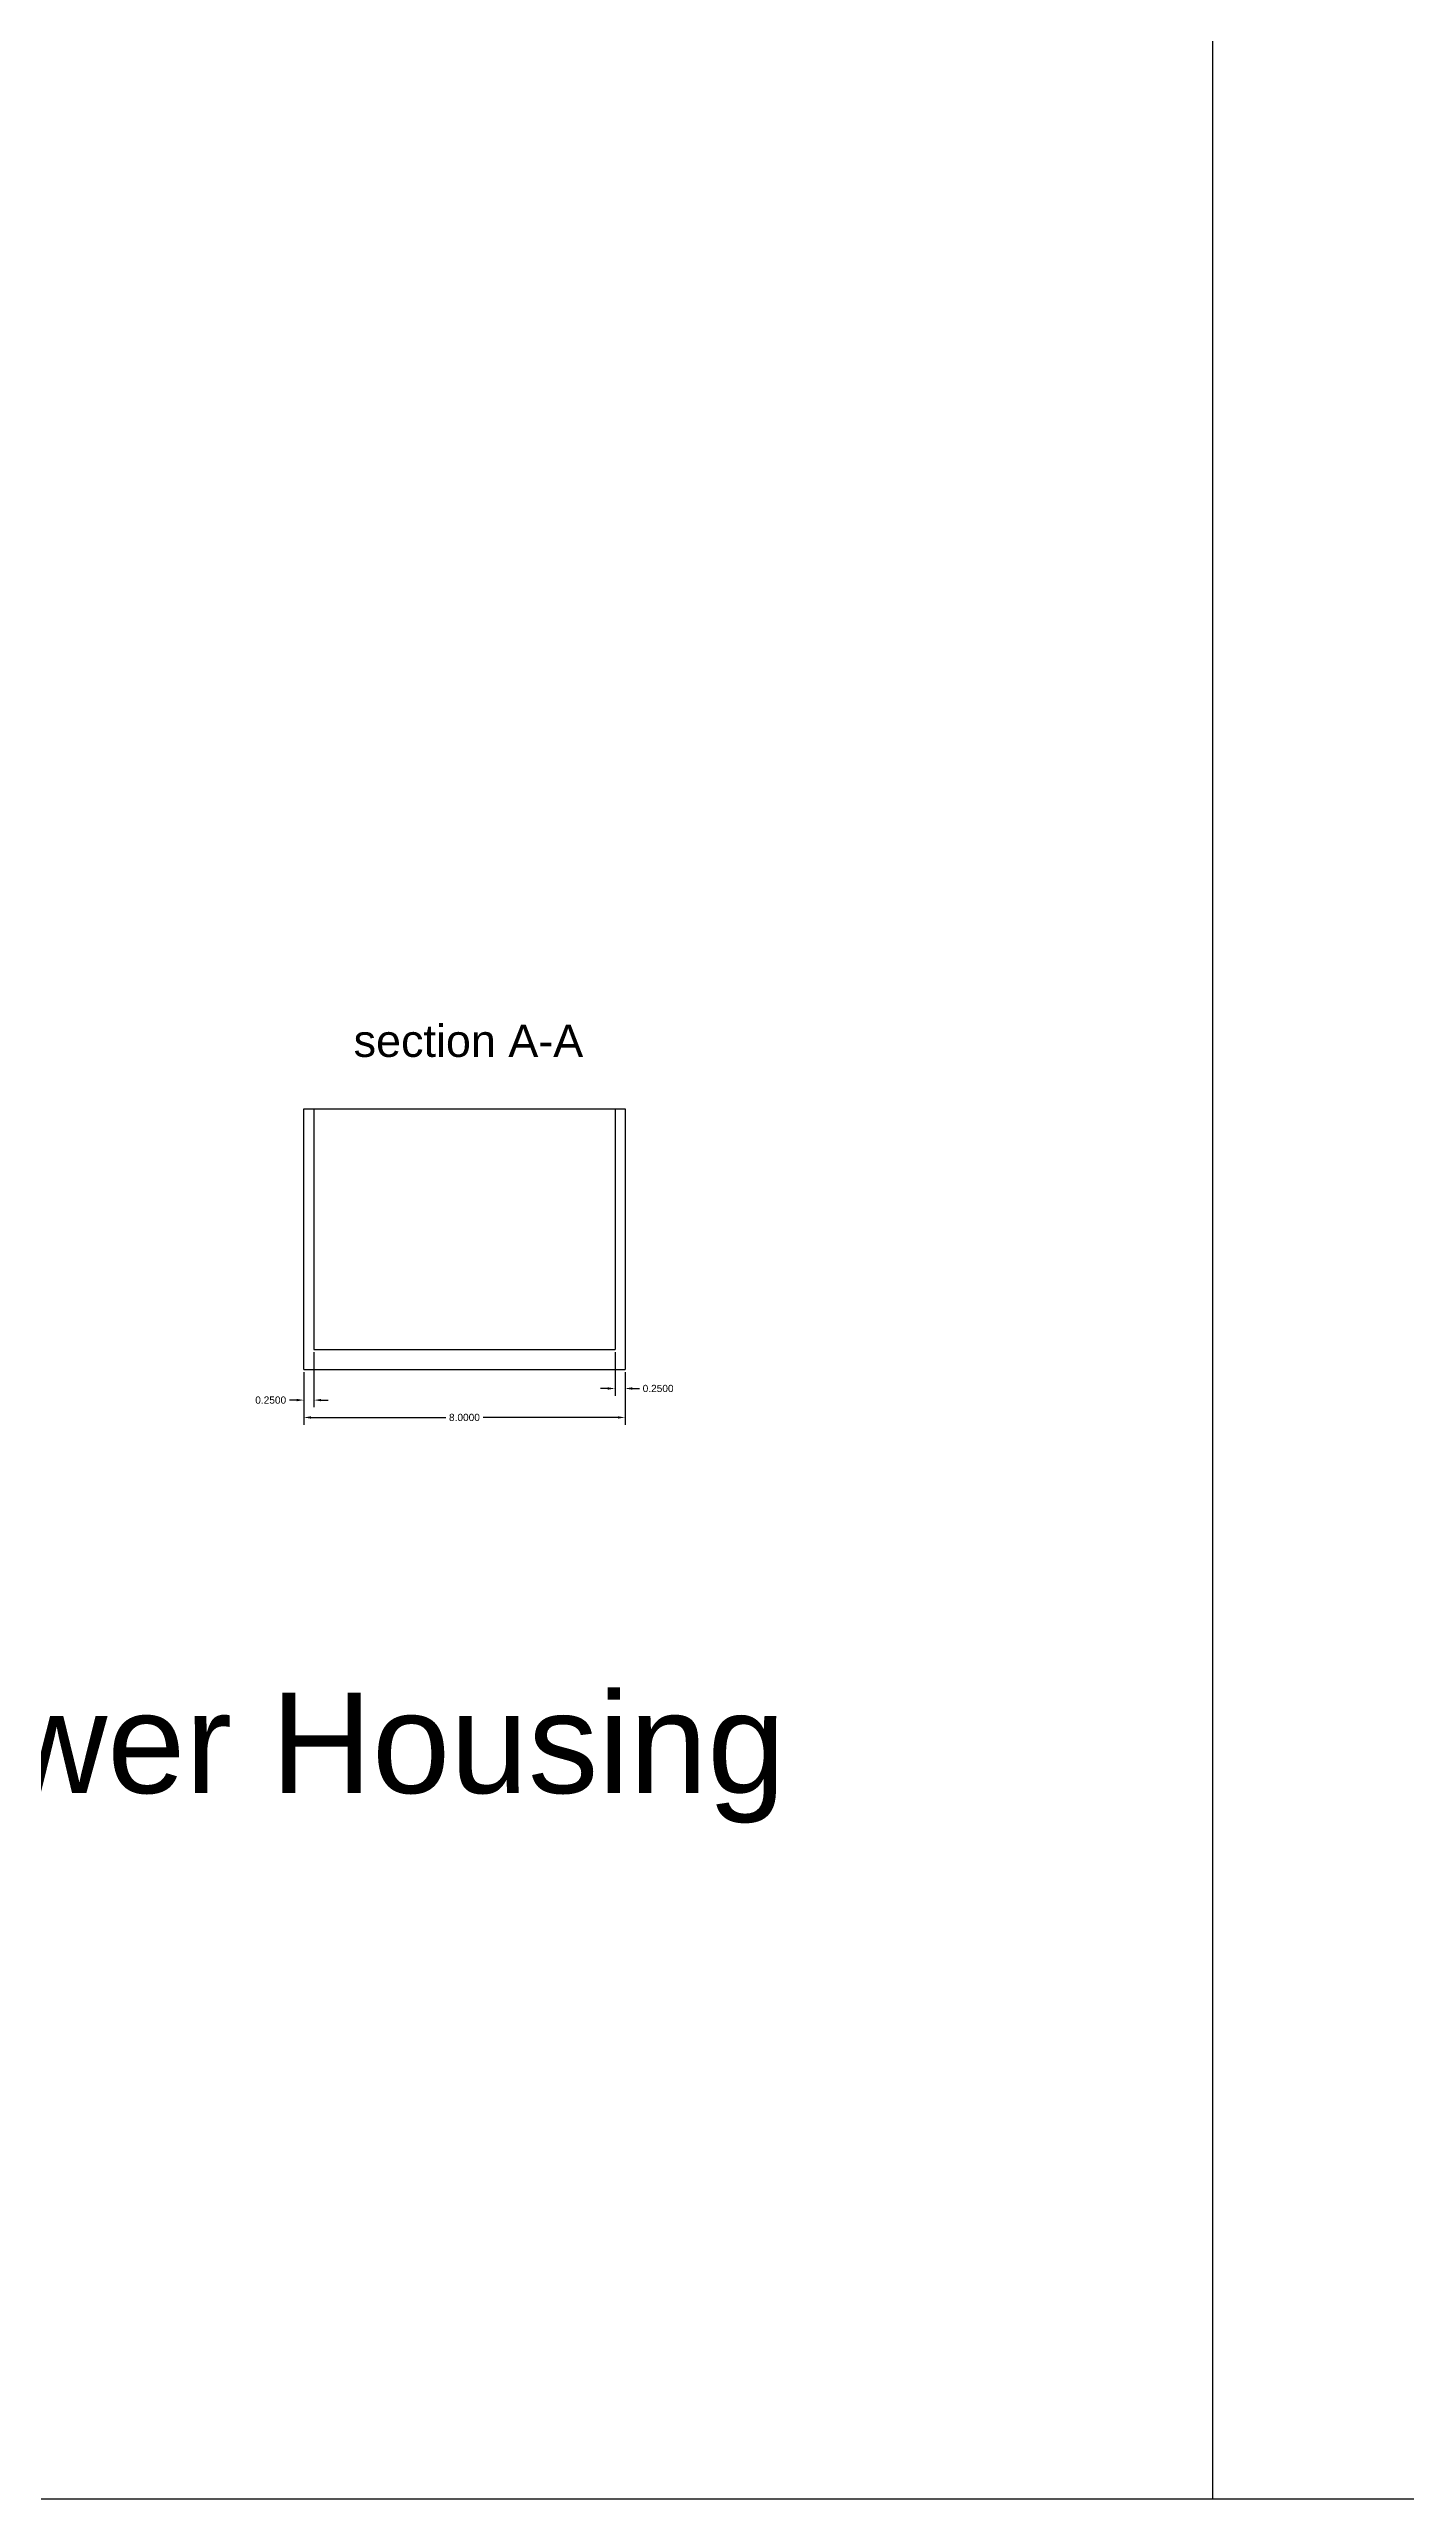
# Model space of a CAD drawing. Header units: millimetres. Extents: x 34830 to 39055, y 27793 to 28482.
# Drawn here: x 35254 to 35287.7, y 27793 to 27854 of the extents above; entities that cross this region are included whole.
import ezdxf

# ---------------------------------------------------------------- set-up
doc = ezdxf.new("R2010")
doc.units = ezdxf.units.MM
doc.layers.add('lower housing', color=7, linetype='Continuous')
doc.styles.get("Standard").update_dxf_attribs({"font": 'arial.ttf'})
doc.dimstyles.get("Standard").update_dxf_attribs({"dimtxt": 0.18, "dimasz": 0.18, "dimexe": 0.18, "dimexo": 0.0625, "dimgap": 0.09, "dimtad": 0, "dimtih": 1, "dimtoh": 1, "dimdec": 4, "dimzin": 0, "dimdsep": 46, "dimtxsty": 'Standard', "dimcen": 0.09, "dimadec": 0, "dimazin": 0, "dimtfac": 1, "dimtdec": 4, "dimtofl": 0, "dimtmove": 0, "dimatfit": 3, "dimfxl": 1, "dimtolj": 1, "dimtzin": 0, "dimarcsym": 0})

# ---------------------------------------------------------------- blocks, each defined once
blk = doc.blocks.new('*D34')
at = {"layer": 'Defpoints', "color": 0, "transparency": 16777216}
for p in [(35260.296, 27821.125), (35260.546, 27821.625), (35260.296, 27820.366)]:
    blk.add_point(p, dxfattribs=at)
at = {"layer": 'lower housing', "color": 0, "lineweight": -2, "transparency": 16777216}
for p, q in [((35260.296, 27821.063), (35260.296, 27820.186)), ((35260.546, 27821.563), (35260.546, 27820.186)), ((35260.116, 27820.366), (35259.936, 27820.366)), ((35260.726, 27820.366), (35260.906, 27820.366))]:
    blk.add_line(p, q, dxfattribs=at)
at = {"layer": 'lower housing', "color": 0, "transparency": 16777216}
for points in [[(35260.116, 27820.396), (35260.116, 27820.336), (35260.296, 27820.366)], [(35260.726, 27820.396), (35260.726, 27820.336), (35260.546, 27820.366)]]:
    blk.add_solid(points, dxfattribs=at)
at = {"layer": 'lower housing', "color": 0, "transparency": 16777216, "insert": (35259.472, 27820.366), "char_height": 0.18, "attachment_point": 5}
blk.add_mtext('\\A1;0.2500', dxfattribs=at)
blk = doc.blocks.new('*D35')
at = {"layer": 'Defpoints', "color": 0, "transparency": 16777216}
for p in [(35260.296, 27821.125), (35268.296, 27821.125), (35268.296, 27819.934)]:
    blk.add_point(p, dxfattribs=at)
at = {"layer": 'lower housing', "color": 0, "lineweight": -2, "transparency": 16777216}
for p, q in [((35260.296, 27821.063), (35260.296, 27819.754)), ((35268.296, 27821.063), (35268.296, 27819.754)), ((35260.476, 27819.934), (35263.832, 27819.934)), ((35268.116, 27819.934), (35264.759, 27819.934))]:
    blk.add_line(p, q, dxfattribs=at)
at = {"layer": 'lower housing', "color": 0, "transparency": 16777216}
for points in [[(35260.476, 27819.964), (35260.476, 27819.904), (35260.296, 27819.934)], [(35268.116, 27819.964), (35268.116, 27819.904), (35268.296, 27819.934)]]:
    blk.add_solid(points, dxfattribs=at)
at = {"layer": 'lower housing', "color": 0, "transparency": 16777216, "insert": (35264.296, 27819.934), "char_height": 0.18, "attachment_point": 5}
blk.add_mtext('\\A1;8.0000', dxfattribs=at)
blk = doc.blocks.new('*D36')
at = {"layer": 'Defpoints', "color": 0, "transparency": 16777216}
for p in [(35268.046, 27821.625), (35268.296, 27821.125), (35268.296, 27820.655)]:
    blk.add_point(p, dxfattribs=at)
at = {"layer": 'lower housing', "color": 0, "lineweight": -2, "transparency": 16777216}
for p, q in [((35268.046, 27821.563), (35268.046, 27820.475)), ((35268.296, 27821.063), (35268.296, 27820.475)), ((35267.866, 27820.655), (35267.686, 27820.655)), ((35268.476, 27820.655), (35268.656, 27820.655))]:
    blk.add_line(p, q, dxfattribs=at)
at = {"layer": 'lower housing', "color": 0, "transparency": 16777216}
for points in [[(35267.866, 27820.685), (35267.866, 27820.625), (35268.046, 27820.655)], [(35268.476, 27820.685), (35268.476, 27820.625), (35268.296, 27820.655)]]:
    blk.add_solid(points, dxfattribs=at)
at = {"layer": 'lower housing', "color": 0, "transparency": 16777216, "insert": (35269.119, 27820.655), "char_height": 0.18, "attachment_point": 5}
blk.add_mtext('\\A1;0.2500', dxfattribs=at)

msp = doc.modelspace()

# ---------------------------------------------------------------- linework, layer by layer
for p, q in [((35282.92532, 27977.29391), (35282.92532, 27792.98766)), ((35214.29248, 27792.98766), (35369.75387, 27792.98766))]:
    msp.add_line(p, q)
at = {"layer": 'lower housing'}
for p, q in [((35260.29579, 27821.12527), (35260.29579, 27827.62527)), ((35260.29579, 27827.62527), (35268.29579, 27827.62527)), ((35260.54579, 27827.62527), (35260.54579, 27821.62527)), ((35268.04579, 27827.62527), (35268.04579, 27821.62527)), ((35268.29579, 27827.62527), (35268.29579, 27821.12527)), ((35260.29579, 27821.12527), (35268.29579, 27821.12527)), ((35260.54579, 27821.62527), (35268.04579, 27821.62527))]:
    msp.add_line(p, q, dxfattribs=at)

# ---------------------------------------------------------------- texts
at = {"insert": (35220.65411, 27813.07493), "char_height": 2.5, "attachment_point": 1}
msp.add_mtext_dynamic_manual_height_columns('Diamention of the Lower Housing', width=61.7130928, gutter_width=12.5, heights=[6.0601], dxfattribs=at)
at = {"layer": 'lower housing', "insert": (35261.53619, 27829.71711), "char_height": 0.8004235, "attachment_point": 1}
msp.add_mtext('section A-A', dxfattribs=at)

# ---------------------------------------------------------------- dimensions: what is measured, and where the dimension line sits
at = {"layer": 'lower housing'}
for base, p1, p2, picture, middle in [((35260.29579, 27820.36649), (35260.54579, 27821.62527), (35260.29579, 27821.12527), '*D34', (35259.47247, 27820.36649)), ((35268.29579, 27819.93443), (35260.29579, 27821.12527), (35268.29579, 27821.12527), '*D35', (35264.29579, 27819.93443)), ((35268.29579, 27820.65452), (35268.04579, 27821.62527), (35268.29579, 27821.12527), '*D36', (35269.11911, 27820.65452))]:
    dim = msp.add_linear_dim(base=base, p1=p1, p2=p2, dimstyle='Standard', dxfattribs=at)
    dim.commit()
    dim.dimension.update_dxf_attribs({"geometry": picture, "text_midpoint": middle})

doc.saveas('drawing.dxf')
